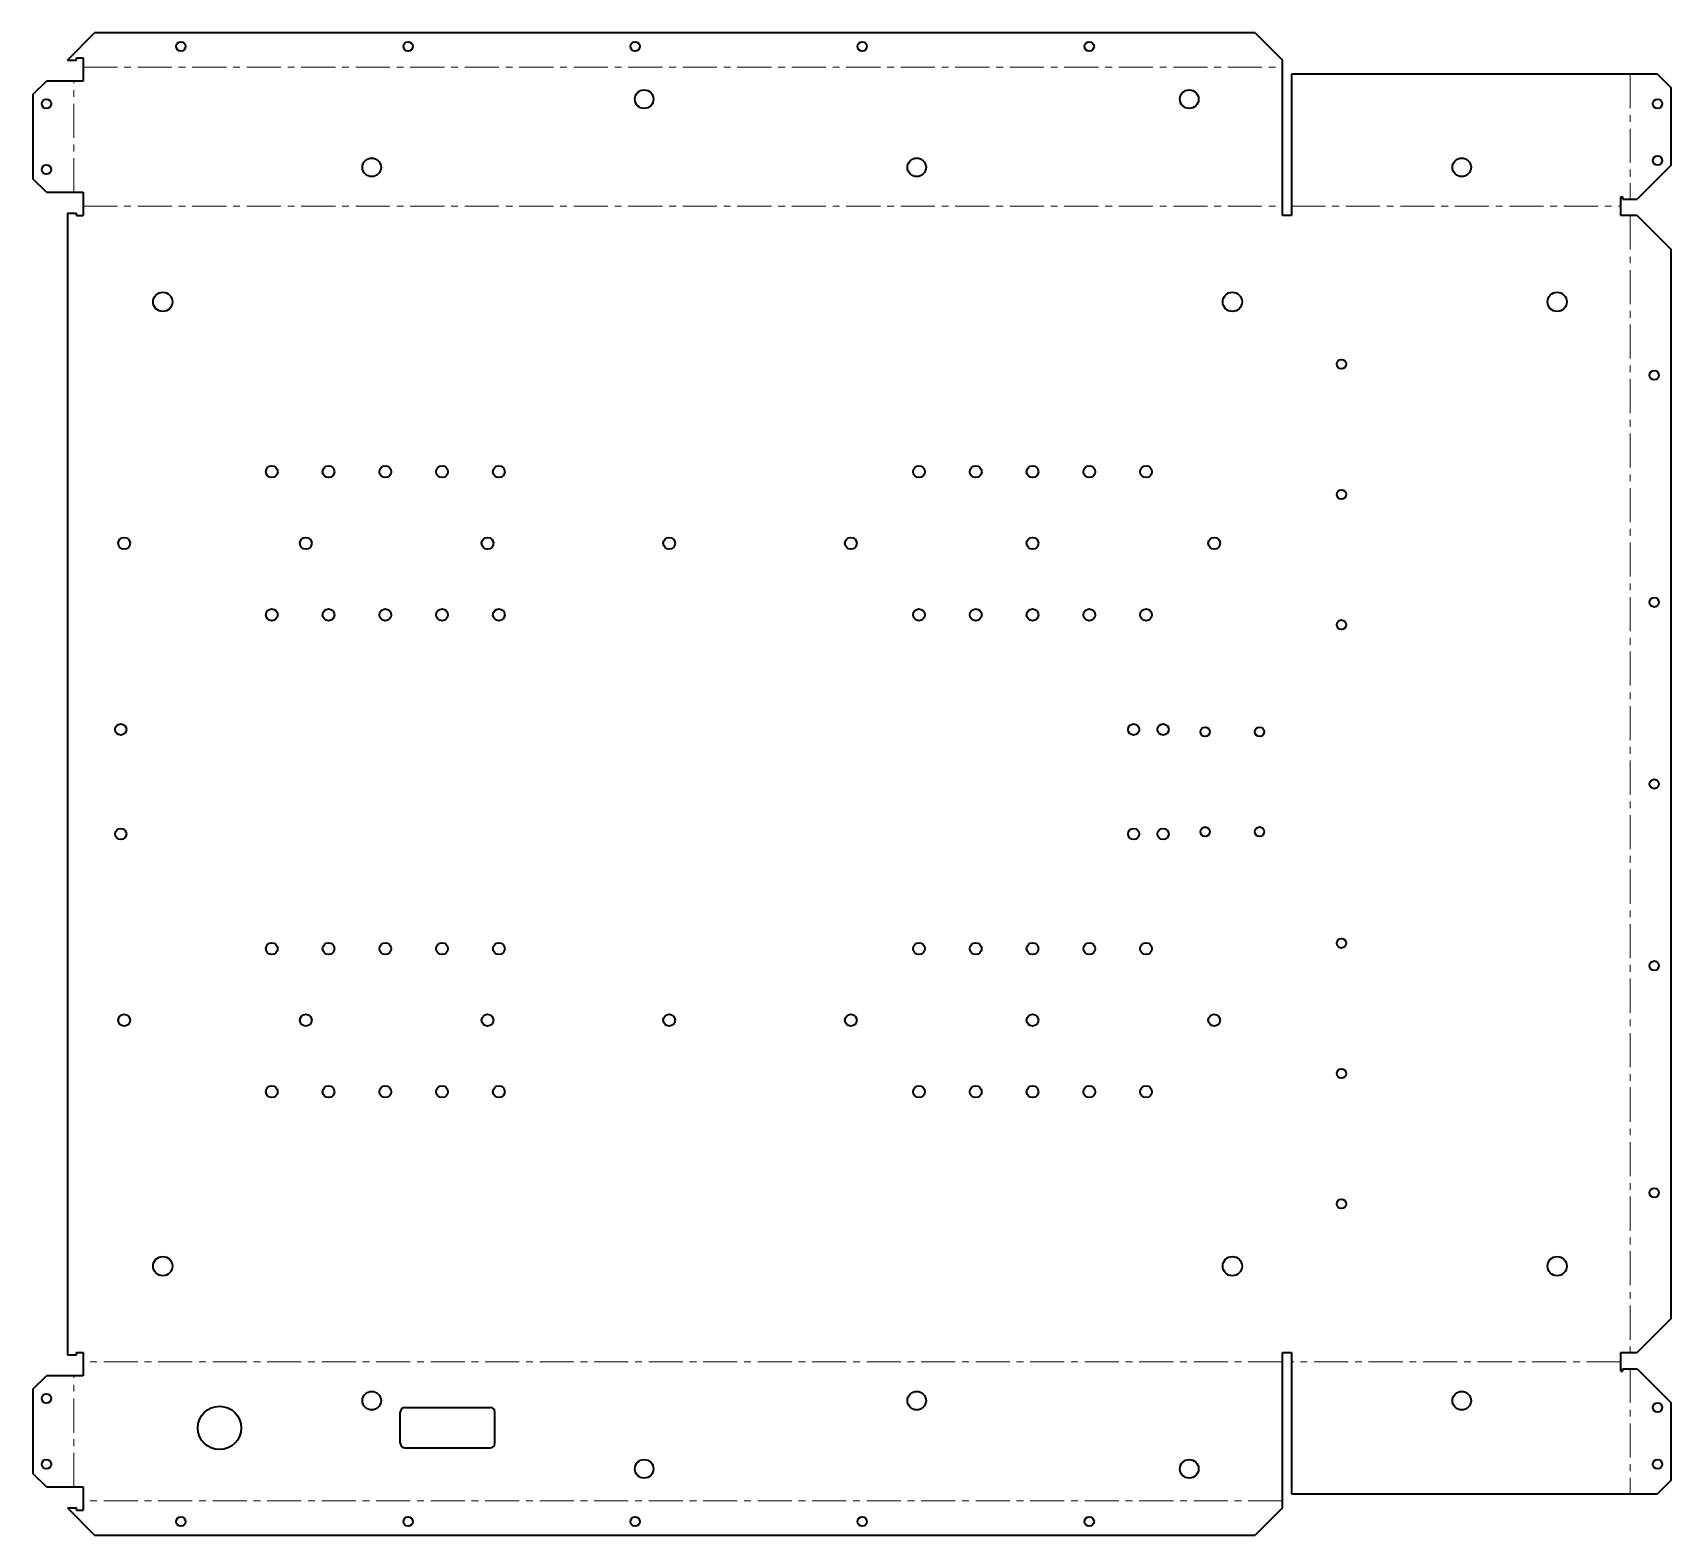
# Model space of a CAD drawing. Extents: x -15 to 706, y -21 to 640.
import ezdxf

# ---------------------------------------------------------------- set-up
doc = ezdxf.new("R2010")
doc.units = 0
doc.linetypes.add('AXES', pattern=[24, 15, -3, 3, -3])

msp = doc.modelspace()

# ---------------------------------------------------------------- linework, layer by layer
at = {"color": 7, "lineweight": 35, "ltscale": 0.424264}
for p, q in [((0.245129, 628.335387), (12.245129, 640.335387)), ((523.245129, 640.335387), (535.245129, 628.335387)), ((0.245129, -9.245129), (12.245129, -21.245129)), ((535.245129, -9.245129), (523.245129, -21.245129))]:
    msp.add_line(p, q, dxfattribs=at)
at = {"color": 7, "lineweight": 35}
for p, q in [((523.245129, 640.335387), (12.245129, 640.335387)), ((535.245129, 559.845129), (535.245129, 628.335387)), ((700.490258, 622.090258), (539.245129, 622.090258)), ((539.245129, 622.090258), (539.245129, 559.845129)), ((706.490258, 582.090258), (706.490258, 616.090258)), ((-15, 613.090258), (-15, 576.090258)), ((706.490258, 582.090258), (691.490258, 567.090258)), ((0.245129, 560.845129), (0.245129, 58.245129)), ((691.490258, 559.845129), (706.490258, 544.845129)), ((706.490258, 74.245129), (706.490258, 544.845129)), ((706.490258, 74.245129), (691.490258, 59.245129)), ((535.245129, -9.245129), (535.245129, 59.245129)), ((539.245129, 59.245129), (539.245129, -3)), ((691.490258, 52), (706.490258, 37)), ((-15, 43), (-15, 6)), ((706.490258, 3), (706.490258, 37)), ((148.845129, 35), (186.445129, 35)), ((148.845129, 17.25), (186.445129, 17.25)), ((539.245129, -3), (700.490258, -3)), ((12.245129, -21.245129), (523.245129, -21.245129))]:
    msp.add_line(p, q, dxfattribs=at)
at = {"color": 7, "lineweight": 35, "ltscale": 0.1}
for p, q in [((0.245129, 628.335387), (4.245129, 628.335387)), ((0.245129, 560.845129), (4.245129, 560.845129)), ((539.245129, 559.845129), (535.245129, 559.845129)), ((0.245129, 58.245129), (4.245129, 58.245129)), ((535.245129, 59.245129), (539.245129, 59.245129)), ((0.245129, -9.245129), (4.245129, -9.245129))]:
    msp.add_line(p, q, dxfattribs=at)
at = {"color": 7, "lineweight": 35, "ltscale": 0.025}
for p, q in [((4.245129, 628.335387), (4.245129, 629.335387)), ((684.245129, 568.090258), (685.245129, 568.090258)), ((685.245129, 567.090258), (685.245129, 568.090258)), ((4.245129, 559.845129), (4.245129, 560.845129)), ((4.245129, 58.245129), (4.245129, 59.245129)), ((684.245129, 51), (685.245129, 51)), ((685.245129, 51), (685.245129, 52)), ((4.245129, -10.245129), (4.245129, -9.245129))]:
    msp.add_line(p, q, dxfattribs=at)
at = {"color": 7, "lineweight": 35, "ltscale": 0.075}
for p, q in [((4.245129, 629.335387), (7.245129, 629.335387)), ((4.245129, 559.845129), (7.245129, 559.845129)), ((4.245129, 59.245129), (7.245129, 59.245129)), ((4.245129, -10.245129), (7.245129, -10.245129))]:
    msp.add_line(p, q, dxfattribs=at)
at = {"color": 7, "lineweight": 35, "ltscale": 0.256128}
for p, q in [((7.245129, 629.335387), (7.245129, 619.090258)), ((7.245129, 570.090258), (7.245129, 559.845129)), ((7.245129, 59.245129), (7.245129, 49)), ((7.245129, 0), (7.245129, -10.245129))]:
    msp.add_line(p, q, dxfattribs=at)
at = {"color": 1, "linetype": 'AXES', "lineweight": 13}
for p, q in [((7.245129, 625.212822), (535.245129, 625.212822)), ((688.367693, 622.090258), (688.367693, 567.090258)), ((3.122564, 570.090258), (3.122564, 619.090258)), ((7.245129, 563.967693), (535.245129, 563.967693)), ((539.245129, 563.967693), (684.245129, 563.967693)), ((688.367693, 559.845129), (688.367693, 59.245129)), ((535.245129, 55.122564), (7.245129, 55.122564)), ((684.245129, 55.122564), (539.245129, 55.122564)), ((688.367693, 52), (688.367693, -3)), ((3.122564, 0), (3.122564, 49)), ((535.245129, -6.122564), (7.245129, -6.122564))]:
    msp.add_line(p, q, dxfattribs=at)
at = {"color": 7, "lineweight": 35, "ltscale": 0.212132}
for p, q in [((700.490258, 622.090258), (706.490258, 616.090258)), ((-15, 613.090258), (-9, 619.090258)), ((-9, 570.090258), (-15, 576.090258)), ((-15, 43), (-9, 49)), ((-9, 0), (-15, 6)), ((706.490258, 3), (700.490258, -3))]:
    msp.add_line(p, q, dxfattribs=at)
at = {"color": 7, "lineweight": 35, "ltscale": 0.406128}
for p, q in [((7.245129, 619.090258), (-9, 619.090258)), ((-9, 570.090258), (7.245129, 570.090258)), ((7.245129, 49), (-9, 49)), ((-9, 0), (7.245129, 0))]:
    msp.add_line(p, q, dxfattribs=at)
at = {"color": 7, "lineweight": 35, "ltscale": 0.206128}
for p, q in [((684.245129, 559.845129), (684.245129, 568.090258)), ((684.245129, 51), (684.245129, 59.245129))]:
    msp.add_line(p, q, dxfattribs=at)
at = {"color": 7, "lineweight": 35, "ltscale": 0.156128}
for p, q in [((685.245129, 567.090258), (691.490258, 567.090258)), ((685.245129, 52), (691.490258, 52))]:
    msp.add_line(p, q, dxfattribs=at)
at = {"color": 7, "lineweight": 35, "ltscale": 0.181128}
for p, q in [((691.490258, 559.845129), (684.245129, 559.845129)), ((684.245129, 59.245129), (691.490258, 59.245129))]:
    msp.add_line(p, q, dxfattribs=at)
at = {"color": 7, "lineweight": 35, "ltscale": 0.34375}
for p, q in [((146.845129, 19.25), (146.845129, 33)), ((188.445129, 19.25), (188.445129, 33))]:
    msp.add_line(p, q, dxfattribs=at)
at = {"color": 7, "lineweight": 35}
for centre, radius in [((50.245129, 634.335387), 2.067), ((150.245129, 634.335387), 2.067), ((250.245129, 634.335387), 2.067), ((350.245129, 634.335387), 2.067), ((450.245129, 634.335387), 2.067), ((254.245129, 611.090258), 4.1), ((494.245129, 611.090258), 4.1), ((-9, 609.090258), 2.067), ((700.490258, 609.090258), 2.067), ((134.245129, 581.090258), 4.1), ((374.245129, 581.090258), 4.1), ((614.245129, 581.090258), 4.1), ((700.490258, 584.090258), 2.067), ((-9, 580.090258), 2.067), ((42.245129, 521.845129), 4.25), ((513.245129, 521.845129), 4.25), ((656.245129, 521.845128), 4.25), ((561.245129, 494.423808), 2.067), ((698.990258, 489.545129), 2.067), ((90.245129, 447.045129), 2.6), ((115.245129, 447.045129), 2.6), ((140.245129, 447.045129), 2.6), ((165.245129, 447.045129), 2.6), ((190.245129, 447.045129), 2.6), ((375.245129, 447.045129), 2.6), ((400.245129, 447.045129), 2.6), ((425.245129, 447.045129), 2.6), ((450.245129, 447.045129), 2.6), ((475.245129, 447.045129), 2.6), ((561.245129, 437.059469), 2.067), ((25.245129, 415.545129), 2.6), ((105.245129, 415.545129), 2.6), ((185.245129, 415.545129), 2.6), ((265.245129, 415.545129), 2.6), ((345.245129, 415.545129), 2.6), ((425.245129, 415.545129), 2.6), ((505.245129, 415.545129), 2.6), ((698.990258, 389.545129), 2.067), ((90.245129, 384.045129), 2.6), ((115.245129, 384.045129), 2.6), ((140.245129, 384.045129), 2.6), ((165.245129, 384.045129), 2.6), ((190.245129, 384.045129), 2.6), ((375.245129, 384.045129), 2.6), ((400.245129, 384.045129), 2.6), ((425.245129, 384.045129), 2.6), ((450.245129, 384.045129), 2.6), ((475.245129, 384.045129), 2.6), ((561.245129, 379.695129), 2.067), ((23.745129, 333.545129), 2.4585), ((469.745129, 333.545129), 2.4585), ((482.745129, 333.545129), 2.4585), ((501.245129, 332.545129), 2.067), ((525.245129, 332.545129), 2.067), ((698.990258, 309.545129), 2.067), ((23.745129, 287.545129), 2.4585), ((469.745129, 287.545129), 2.4585), ((482.745129, 287.545129), 2.4585), ((501.245129, 288.545129), 2.067), ((525.245129, 288.545129), 2.067), ((90.245129, 237.045129), 2.6), ((115.245129, 237.045129), 2.6), ((140.245129, 237.045129), 2.6), ((165.245129, 237.045129), 2.6), ((190.245129, 237.045129), 2.6), ((375.245129, 237.045129), 2.6), ((400.245129, 237.045129), 2.6), ((425.245129, 237.045129), 2.6), ((450.245129, 237.045129), 2.6), ((475.245129, 237.045129), 2.6), ((561.245129, 239.395129), 2.067), ((698.990258, 229.545129), 2.067), ((25.245129, 205.545129), 2.6), ((105.245129, 205.545129), 2.6), ((185.245129, 205.545129), 2.6), ((265.245129, 205.545129), 2.6), ((345.245129, 205.545129), 2.6), ((425.245129, 205.545129), 2.6), ((505.245129, 205.545129), 2.6), ((561.245129, 182.030789), 2.067), ((90.245129, 174.045129), 2.6), ((115.245129, 174.045129), 2.6), ((140.245129, 174.045129), 2.6), ((165.245129, 174.045129), 2.6), ((190.245129, 174.045129), 2.6), ((375.245129, 174.045129), 2.6), ((400.245129, 174.045129), 2.6), ((425.245129, 174.045129), 2.6), ((450.245129, 174.045129), 2.6), ((475.245129, 174.045129), 2.6), ((698.990258, 129.545129), 2.067), ((561.245129, 124.666449), 2.067), ((42.245129, 97.245128), 4.25), ((513.245129, 97.245129), 4.25), ((656.245129, 97.245129), 4.25), ((-9, 39), 2.067), ((134.245129, 38), 4.1), ((374.245129, 38), 4.1), ((614.245129, 38), 4.1), ((700.490258, 35), 2.067), ((67.245129, 26), 9.55), ((-9, 10), 2.067), ((254.245129, 8), 4.1), ((494.245129, 8), 4.1), ((700.490258, 10), 2.067), ((50.245129, -15.245129), 2.067), ((150.245129, -15.245129), 2.067), ((250.245129, -15.245129), 2.067), ((350.245129, -15.245129), 2.067), ((450.245129, -15.245129), 2.067)]:
    msp.add_circle(centre, radius, dxfattribs=at)
for centre, start, end in [((148.845129, 33), 90, 180), ((186.445129, 33), 0, 90), ((148.845129, 19.25), 180, 270), ((186.445129, 19.25), 270, 0)]:
    msp.add_arc(centre, 2, start, end, dxfattribs=at)

doc.saveas('drawing.dxf')
